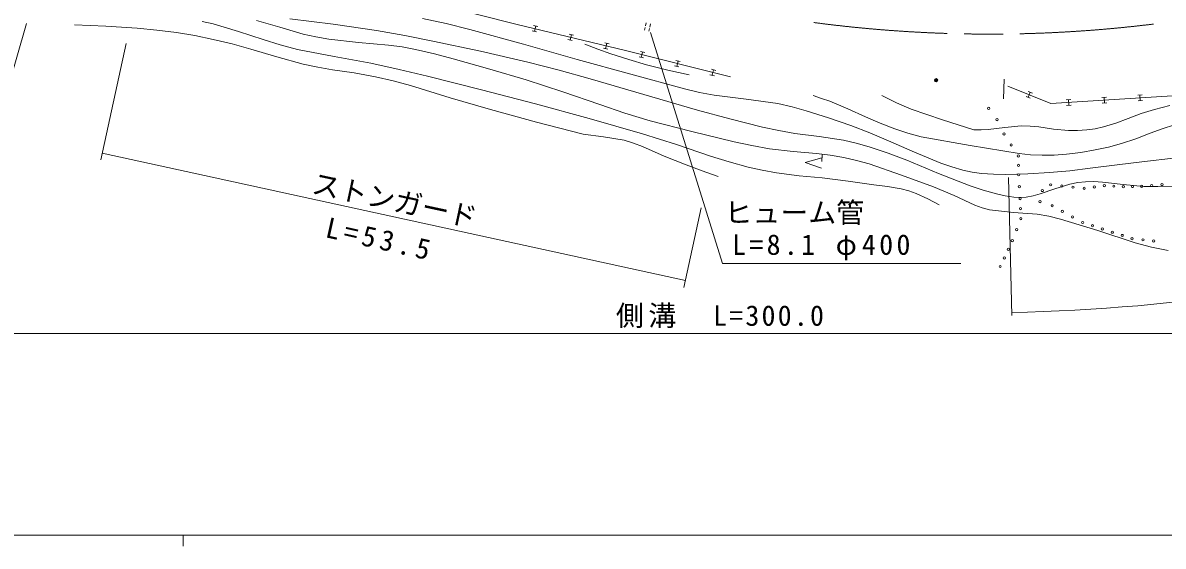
# Model space of a CAD drawing. Units: millimetres, scale not verified. Extents: x 40000 to 680000, y 20000 to 380000.
# Drawn here: x 153640 to 255764, y 204000 to 250838 of the extents above; entities that cross this region are included whole.
import ezdxf
from ezdxf.enums import TextEntityAlignment as Align

# ---------------------------------------------------------------- set-up
doc = ezdxf.new("R2010")
doc.units = ezdxf.units.MM
doc.header["$LTSCALE"] = 1000
doc.linetypes.add('CHAIN', pattern=[18.5, 12, -1.5, 3.5, -1.5])
doc.layers.add('S-BGD', color=7, linetype='Continuous', lineweight=13)
doc.layers.add('S-BGD-HTXT', color=7, linetype='Continuous', lineweight=13)
doc.styles.add('ＭＳ ゴシック', font='')
doc.styles.get('ＭＳ ゴシック').set_extended_font_data('MS Gothic')

msp = doc.modelspace()

# ---------------------------------------------------------------- linework, layer by layer
at = {"layer": 'S-BGD'}
for p, q in [((190917, 252452), (197919, 250701)), ((189427, 251235), (191546, 250772)), ((153964, 250782), (147521, 228446)), ((158263, 250660), (161081, 250542)), ((161081, 250542), (163894, 250363)), ((163894, 250363), (165644, 250195)), ((170701, 250736), (169717, 250964)), ((172946, 250068), (170701, 250736)), ((176667, 250464), (174569, 251039)), ((178753, 249829), (176667, 250464)), ((177548, 251199), (181429, 250708)), ((181429, 250708), (185303, 250157)), ((191546, 250772), (193661, 250248)), ((193661, 250248), (198465, 248926)), ((197919, 250701), (207490, 248381)), ((199378, 250605), (199769, 250510)), ((199573, 250557), (199456, 250071)), ((209319, 250175), (209371, 250409)), ((209404, 250556), (209465, 250829)), ((209763, 250328), (209710, 250088)), ((209859, 250759), (209790, 250450)), ((165644, 250195), (167398, 249966)), ((167398, 249966), (169054, 249689)), ((169054, 249689), (170700, 249353)), ((170700, 249353), (172382, 248943)), ((175157, 249348), (172946, 250068)), ((176693, 248872), (175157, 249348)), ((179892, 249572), (178753, 249829)), ((181043, 249375), (179892, 249572)), ((183705, 249075), (181043, 249375)), ((185303, 250157), (187841, 249711)), ((187841, 249711), (190369, 249205)), ((190369, 249205), (194620, 248287)), ((199651, 250024), (199260, 250119)), ((202841, 249250), (202450, 249345)), ((202568, 249831), (202959, 249736)), ((202763, 249784), (202646, 249298)), ((209855, 249961), (216304, 229284)), ((160623, 238584), (162887, 248978)), ((172382, 248943), (174049, 248474)), ((174049, 248474), (176389, 247780)), ((178242, 248454), (176693, 248872)), ((181513, 247814), (178242, 248454)), ((186374, 248835), (183705, 249075)), ((187600, 248677), (186374, 248835)), ((188806, 248461), (187600, 248677)), ((190507, 248061), (188806, 248461)), ((194620, 248287), (198866, 247309)), ((198465, 248926), (203273, 247566)), ((205136, 248490), (203982, 248913)), ((206294, 248076), (205136, 248490)), ((206031, 248477), (205640, 248572)), ((205758, 249058), (206149, 248963)), ((205954, 249011), (205836, 248525)), ((207490, 248381), (217024, 245990)), ((208944, 248274), (209335, 248176)), ((209140, 248225), (209018, 247740)), ((176389, 247780), (178750, 247141)), ((178750, 247141), (180046, 246859)), ((184793, 247235), (181513, 247814)), ((187350, 246672), (184793, 247235)), ((192186, 247604), (190507, 248061)), ((195462, 246696), (192186, 247604)), ((198866, 247309), (201665, 246598)), ((203273, 247566), (208081, 246239)), ((207897, 247545), (206294, 248076)), ((209507, 247074), (207897, 247545)), ((209213, 247691), (208823, 247789)), ((212123, 247477), (212513, 247379)), ((212318, 247428), (212196, 246943)), ((180046, 246859), (181363, 246634)), ((181363, 246634), (183300, 246355)), ((183300, 246355), (185227, 246017)), ((189885, 246053), (187350, 246672)), ((198708, 245734), (195462, 246696)), ((201665, 246598), (204459, 245826)), ((208081, 246239), (212908, 244921)), ((211405, 246604), (209507, 247074)), ((213315, 246193), (211405, 246604)), ((212391, 246894), (212001, 246992)), ((215570, 246097), (215179, 246195)), ((215301, 246680), (215691, 246582)), ((215496, 246631), (215374, 246146)), ((185227, 246017), (186794, 245647)), ((186794, 245647), (188346, 245219)), ((188346, 245219), (191922, 244126)), ((194731, 244833), (189885, 246053)), ((202015, 244656), (198708, 245734)), ((204459, 245826), (209246, 244419)), ((241511, 245788), (241454, 244025)), ((241843, 245169), (245694, 243614)), ((191922, 244126), (195512, 243091)), ((199556, 243578), (194731, 244833)), ((205305, 243521), (202015, 244656)), ((209246, 244419), (214048, 243023)), ((212908, 244921), (214231, 244611)), ((214231, 244611), (215565, 244361)), ((215565, 244361), (218410, 244020)), ((225170, 244077), (224422, 244326)), ((225903, 243817), (225170, 244077)), ((230554, 244337), (231866, 243690)), ((243861, 244084), (243488, 244235)), ((243675, 244699), (244049, 244548)), ((243862, 244623), (243675, 244160)), ((245694, 243614), (258503, 244422)), ((250281, 244154), (250682, 244179)), ((250482, 244166), (250513, 243667)), ((253483, 244356), (253885, 244381)), ((253684, 244369), (253715, 243870)), ((195512, 243091), (199655, 241949)), ((204353, 242263), (199556, 243578)), ((207562, 242767), (205305, 243521)), ((218410, 244020), (221244, 243618)), ((221244, 243618), (222526, 243318)), ((222526, 243318), (223796, 242958)), ((227518, 243151), (225903, 243817)), ((229103, 242432), (227518, 243151)), ((231866, 243690), (233198, 243102)), ((233198, 243102), (235998, 242155)), ((247079, 243952), (247480, 243977)), ((247512, 243478), (247110, 243453)), ((247280, 243964), (247311, 243465)), ((250714, 243680), (250312, 243655)), ((253916, 243882), (253514, 243857)), ((253794, 242709), (254980, 243083)), ((254980, 243083), (256344, 243436)), ((209134, 240891), (204353, 242263)), ((209827, 242075), (207562, 242767)), ((213567, 241105), (209827, 242075)), ((214048, 243023), (216954, 242238)), ((216954, 242238), (219886, 241509)), ((223796, 242958), (225792, 242333)), ((225792, 242333), (227778, 241649)), ((230406, 241864), (229103, 242432)), ((235998, 242155), (238816, 241266)), ((251529, 241871), (252632, 242281)), ((252632, 242281), (253794, 242709)), ((199655, 241949), (203810, 240867)), ((217331, 240192), (213567, 241105)), ((219886, 241509), (221331, 241188)), ((221331, 241188), (222788, 240927)), ((227778, 241649), (229484, 240989)), ((231721, 241355), (230406, 241864)), ((232897, 240963), (231721, 241355)), ((238816, 241266), (239452, 241248)), ((239452, 241248), (240096, 241290)), ((240096, 241290), (241584, 241479)), ((241584, 241479), (243055, 241606)), ((243055, 241606), (243838, 241592)), ((243838, 241592), (244620, 241517)), ((244620, 241517), (245940, 241334)), ((245940, 241334), (247273, 241211)), ((247273, 241211), (248096, 241199)), ((248096, 241199), (248914, 241247)), ((248914, 241247), (249671, 241355)), ((249671, 241355), (250425, 241524)), ((250425, 241524), (251529, 241871)), ((255669, 241353), (254594, 240955)), ((256764, 241696), (255669, 241353)), ((203810, 240867), (205657, 240627)), ((205657, 240627), (207493, 240329)), ((207493, 240329), (208318, 240079)), ((208318, 240079), (209138, 239767)), ((212191, 239934), (209134, 240891)), ((218915, 239852), (217331, 240192)), ((222788, 240927), (224970, 240665)), ((224970, 240665), (227143, 240344)), ((227143, 240344), (228283, 240078)), ((228283, 240078), (229420, 239751)), ((229484, 240989), (231173, 240270)), ((231173, 240270), (233494, 239249)), ((234090, 240629), (232897, 240963)), ((238472, 239855), (234090, 240629)), ((252036, 240042), (250859, 239722)), ((253326, 240470), (252036, 240042)), ((254594, 240955), (253326, 240470)), ((160749, 239158), (212978, 227783)), ((209138, 239767), (211089, 238912)), ((215238, 238917), (212191, 239934)), ((220509, 239570), (218915, 239852)), ((222615, 239321), (220509, 239570)), ((224718, 239132), (222615, 239321)), ((225947, 238991), (224718, 239132)), ((225196, 238430), (225220, 239030)), ((227155, 238791), (225947, 238991)), ((229420, 239751), (231126, 239172)), ((231126, 239172), (232805, 238538)), ((233494, 239249), (235848, 238279)), ((242868, 239139), (238472, 239855)), ((243888, 239030), (242868, 239139)), ((244914, 238982), (243888, 239030)), ((246003, 239001), (244914, 238982)), ((247091, 239081), (246003, 239001)), ((248384, 239240), (247091, 239081)), ((249657, 239457), (248384, 239240)), ((250859, 239722), (249657, 239457)), ((211089, 238912), (213056, 238115)), ((213056, 238115), (214479, 237593)), ((216910, 238393), (215238, 238917)), ((218594, 237928), (216910, 238393)), ((223695, 238344), (225208, 238741)), ((225171, 237827), (223695, 238344)), ((228300, 238527), (227155, 238791)), ((229423, 238206), (228300, 238527)), ((232331, 237209), (229423, 238206)), ((232805, 238538), (235631, 237364)), ((235848, 238279), (236822, 237939)), ((249227, 237818), (253330, 238347)), ((253330, 238347), (257447, 238817)), ((214479, 237593), (215916, 237086)), ((219856, 237638), (218594, 237928)), ((221121, 237409), (219856, 237638)), ((223171, 237151), (221121, 237409)), ((225235, 236952), (223171, 237151)), ((227548, 236677), (225235, 236952)), ((235202, 236161), (232331, 237209)), ((235631, 237364), (238469, 236250)), ((236822, 237939), (237820, 237654)), ((237820, 237654), (238657, 237477)), ((238657, 237477), (239504, 237359)), ((239504, 237359), (240580, 237283)), ((240580, 237283), (241663, 237268)), ((241663, 237268), (243628, 237324)), ((242201, 224633), (241906, 237005)), ((243628, 237324), (245593, 237440)), ((245593, 237440), (247410, 237599)), ((247410, 237599), (249227, 237818)), ((229851, 236343), (227548, 236677)), ((231088, 236190), (229851, 236343)), ((232297, 235980), (231088, 236190)), ((232985, 235796), (232297, 235980)), ((237056, 235373), (235202, 236161)), ((238469, 236250), (239646, 235862)), ((244732, 235521), (246064, 235992)), ((246064, 235992), (247415, 236406)), ((247415, 236406), (248111, 236541)), ((248111, 236541), (248811, 236615)), ((248811, 236615), (249565, 236633)), ((249565, 236633), (250321, 236590)), ((250321, 236590), (252168, 236364)), ((252168, 236364), (254029, 236197)), ((254029, 236197), (255298, 236176)), ((255298, 236176), (256576, 236216)), ((233647, 235556), (232985, 235796)), ((234681, 235082), (233647, 235556)), ((235689, 234553), (234681, 235082)), ((238894, 234526), (237056, 235373)), ((239646, 235862), (240849, 235529)), ((240849, 235529), (241611, 235352)), ((241611, 235352), (242388, 235233)), ((242388, 235233), (242943, 235204)), ((242943, 235204), (243492, 235237)), ((243492, 235237), (244110, 235347)), ((244110, 235347), (244732, 235521)), ((212837, 227137), (214395, 234289)), ((239547, 234288), (238894, 234526)), ((240214, 234108), (239547, 234288)), ((242344, 233876), (240214, 234108)), ((244489, 233704), (242344, 233876)), ((245533, 233521), (244489, 233704)), ((246564, 233279), (245533, 233521)), ((249913, 232243), (246564, 233279)), ((253246, 231149), (249913, 232243)), ((254722, 230772), (253246, 231149)), ((256205, 230455), (254722, 230772)), ((216304, 229284), (237648, 229284)), ((67747, 223021), (354178, 223021))]:
    msp.add_line(p, q, dxfattribs=at)
for centre, radius in [((235420, 245702), 150), ((235420, 245702), 131), ((235420, 245702), 112), ((235420, 245702), 93.7), ((235420, 245702), 75), ((235420, 245702), 56.2), ((235420, 245701), 37.5), ((235420, 245702), 18.8), ((240132, 243183), 99.5), ((240884, 242180), 99.5), ((241510, 240896), 99.5), ((242152, 239910), 99.5), ((242794, 238923), 99.5), ((242810, 238078), 99.5), ((242826, 237232), 99.5), ((242888, 236167), 99.5), ((244937, 235827), 99.5), ((245687, 236338), 99.5), ((246687, 236236), 99.5), ((247686, 236134), 99.5), ((248686, 236031), 99.5), ((249589, 236151), 99.5), ((250492, 236270), 99.5), ((251344, 236219), 99.5), ((252197, 236168), 99.5), ((253014, 236185), 99.5), ((253832, 236202), 99.5), ((254741, 236281), 99.5), ((255650, 236361), 99.5), ((242951, 235102), 99.5), ((244733, 234839), 99.5), ((242982, 234210), 99.5), ((245823, 234464), 99.5), ((246732, 233964), 99.5), ((243014, 233317), 99.5), ((247641, 233464), 99.5), ((248550, 232964), 99.5), ((242638, 232330), 99.5), ((249436, 232675), 99.5), ((250322, 232387), 99.5), ((251208, 232098), 99.5), ((252094, 231809), 99.5), ((242262, 231344), 99.5), ((252980, 231520), 99.5), ((253946, 231418), 99.5), ((254912, 231316), 99.5), ((241531, 229799), 99.5), ((241896, 230571), 99.5), ((241166, 229026), 99.5)]:
    msp.add_circle(centre, radius, dxfattribs=at)
at = {"layer": 'S-BGD', "linetype": 'CHAIN'}
msp.add_arc((240227, 369827), 120000, 262.45599, 277.69543, dxfattribs=at)
at = {"layer": 'S-BGD'}
msp.add_arc((239413, 384902), 160000, 270.99593, 287.21654, dxfattribs=at)
at = {"layer": 'S-BGD-HTXT'}
for p, q in [((40000, 205000), (579000, 205000)), ((168000, 205000), (168000, 204000))]:
    msp.add_line(p, q, dxfattribs=at)

# ---------------------------------------------------------------- texts
at = {"layer": 'S-BGD', "style": 'ＭＳ ゴシック'}
msp.add_text('ストンガード', height=1833, rotation=347.9, dxfattribs=at).set_placement((179302, 235090), align=Align.BOTTOM_LEFT)
msp.add_text('ヒューム管', height=1833, dxfattribs=at).set_placement((216478, 232391), align=Align.BOTTOM_LEFT)
at = {"layer": 'S-BGD', "insert": (180632, 231643), "char_height": 1833, "attachment_point": 7, "rotation": 347.4, "style": 'ＭＳ ゴシック'}
msp.add_mtext('\\T1.32;L=53.5', dxfattribs=at)
at = {"layer": 'S-BGD', "char_height": 1833, "attachment_point": 7, "style": 'ＭＳ ゴシック'}
for s, insert in [('\\T1.24;L=8.1\\~φ400', (217158, 229575)), ('\\T1.16;側溝\u3000L=300.0', (206755, 223521))]:
    msp.add_mtext(s, dxfattribs=dict(at, insert=insert))

doc.saveas('drawing.dxf')
